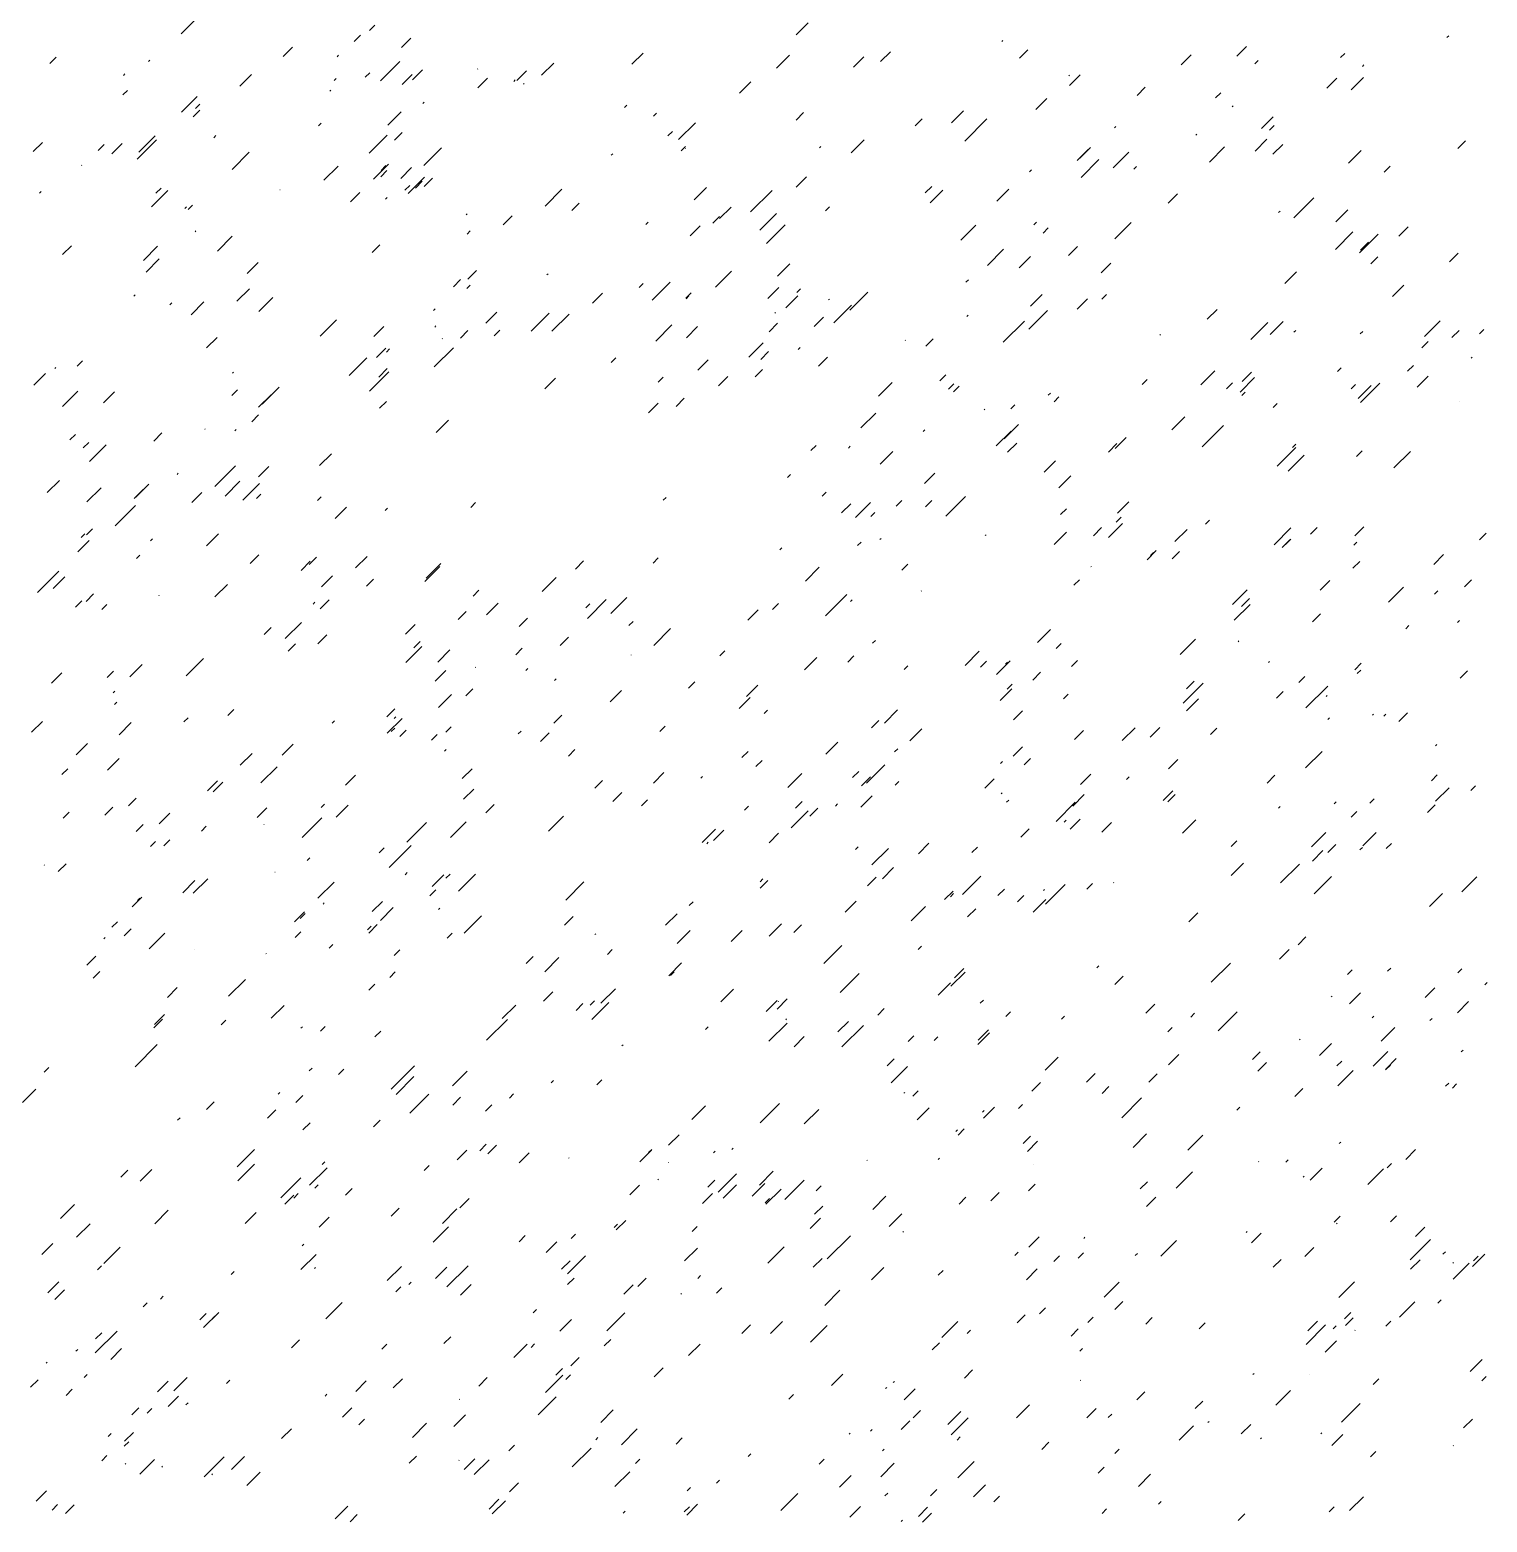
# Model space of a CAD drawing. Header units: millimetres. Extents: x -5080 to 169092, y -130394 to 7197.
# Drawn here: x 14072 to 19459, y -21834 to -16317 of the extents above; entities that cross this region are included whole.
import ezdxf

# ---------------------------------------------------------------- set-up
doc = ezdxf.new("R2010")
doc.units = ezdxf.units.MM
doc.header["$LTSCALE"] = 50
doc.layers.add('pio-Stipple', color=7, linetype='Continuous', lineweight=5)

# ---------------------------------------------------------------- blocks, each defined once
blk = doc.blocks.new('Group')
at = {"layer": 'pio-Stipple', "color": 7, "linetype": 'Continuous', "lineweight": 5, "transparency": 33554687}
for p, q in [((6151.7, 9107.5), (6199.1, 9154.9)), ((6867.2, 9139.3), (6847.6, 9119.7)), ((8425.1, 9103.5), (8469.4, 9147.7)), ((6562.4, 9057.5), (6528.6, 9023.7)), ((6791.5, 9079.1), (6814.4, 9102)), ((7000.4, 9090.8), (6966.1, 9056.6)), ((9189, 9083), (9185, 9078.9)), ((9250.6, 9017.8), (9281.4, 9048.6)), ((10090.1, 9060.6), (10054.9, 9025.4)), ((10837.8, 9100.1), (10831.3, 9093.6)), ((5689.6, 9021.3), (5666.2, 8997.9)), ((6030.7, 9005.3), (6035, 9009.7)), ((6727.9, 9022.5), (6733.4, 9028)), ((6888.3, 8933.1), (6959.9, 9004.6)), ((7483.7, 8954.2), (7528.7, 8999.2)), ((7859.1, 9036.3), (7817.5, 8994.7)), ((8399.9, 9028.1), (8352.3, 8980.5)), ((8637, 8984.4), (8675.2, 9022.5)), ((8736.9, 9004.7), (8773.4, 9041.2)), ((9885.2, 9030.2), (9848.1, 8993.1)), ((10133.5, 9008.3), (10121.1, 8995.9)), ((10438.2, 9019.5), (10453.4, 9034.8)), ((5937.8, 8953.9), (5943.7, 8959.8)), ((6411.1, 8957.6), (6368, 8914.5)), ((6723.9, 8942.7), (6716.5, 8935.3)), ((6849, 8963.8), (6831.8, 8946.6)), ((7005.4, 8957.6), (6968.4, 8920.6)), ((7043.7, 8974.8), (7006.5, 8937.5)), ((7247.6, 8978.1), (7246.7, 8977.2)), ((7247.6, 8907.9), (7283.8, 8944)), ((7428.2, 8970.7), (7392.9, 8935.4)), ((9433.2, 8951.9), (9435.5, 8954.1)), ((9436.2, 8916.7), (9475.2, 8955.7)), ((10424.1, 8943.4), (10387.4, 8906.8)), ((10477.6, 8900.8), (10523, 8946.2)), ((10524, 8992.2), (10518.6, 8986.8)), ((5952.9, 8898.2), (5936.3, 8881.6)), ((6704.7, 8899.3), (6701.4, 8896)), ((7380.8, 8931.7), (7386.3, 8937.2)), ((7419.1, 8923.6), (7416.6, 8921)), ((8215.3, 8887.7), (8257.3, 8929.8)), ((9685.4, 8879.5), (9716, 8910.1)), ((9976.1, 8870.3), (9995.1, 8889.3)), ((6210.3, 8875.8), (6152.6, 8818.2)), ((6220.3, 8846.8), (6204.8, 8831.2)), ((7044.7, 8850), (7049.8, 8855)), ((7790.4, 8834.9), (7799, 8843.4)), ((9311.1, 8827.1), (9352.3, 8868.4)), ((10040.6, 8840.8), (10037.6, 8837.8)), ((6196.1, 8800.7), (6220.1, 8824.7)), ((6669.4, 8777.2), (6659, 8766.8)), ((6915.6, 8769.5), (6965.1, 8819)), ((7908.5, 8814.5), (7897.6, 8803.6)), ((8052.8, 8778.9), (7990.5, 8716.6)), ((8452.4, 8816.3), (8424.6, 8788.5)), ((8865.1, 8767.4), (8891.1, 8793.4)), ((9043.7, 8822.2), (8999.8, 8778.3)), ((9130.5, 8792.9), (9048.5, 8710.9)), ((10145.6, 8757.5), (10188.9, 8800.9)), ((5995.3, 8669.7), (6055.7, 8730)), ((6271.8, 8722.9), (6280.1, 8731.2)), ((6847, 8666.7), (6913.3, 8733)), ((6939.8, 8714), (6968.1, 8742.3)), ((7950.9, 8730), (7967.8, 8746.9)), ((9602.7, 8760.1), (9607.3, 8764.7)), ((9903.4, 8732.9), (9906.5, 8736)), ((10165.7, 8717.4), (10122.5, 8674.1)), ((10174.8, 8751.2), (10191.8, 8768.1)), ((5604.8, 8672.6), (5638.3, 8706.1)), ((5844, 8675.5), (5866.8, 8698.4)), ((5933.8, 8702.3), (5895.2, 8663.8)), ((6021.6, 8677), (5988.5, 8644)), ((6059.9, 8715.3), (6010.7, 8666.2)), ((6339.4, 8606.1), (6403.2, 8669.9)), ((7048.8, 8620.3), (7114.1, 8685.6)), ((7741, 8658.3), (7747, 8664.3)), ((8015.4, 8691.3), (7999.5, 8675.4)), ((8015.4, 8682.4), (8016.1, 8683.1)), ((8510.9, 8685.5), (8516.6, 8691.2)), ((8676.4, 8715.4), (8629, 8668)), ((9464.4, 8639.4), (9504.9, 8679.8)), ((9512.9, 8687.1), (9473.8, 8648)), ((9597.6, 8612.3), (9655.4, 8670)), ((9952.8, 8633.5), (10009.2, 8689.9)), ((10187.9, 8662.5), (10224.3, 8698.8)), ((10513.9, 8675.9), (10467.1, 8629.2)), ((10899.3, 8711.5), (10871.4, 8683.5)), ((5783.4, 8620.9), (5783.9, 8621.3)), ((6731.9, 8618.5), (6679.3, 8565.9)), ((6917.6, 8625.6), (6862.6, 8570.5)), ((6908.5, 8620.7), (6890.2, 8602.4)), ((6963, 8572.9), (7003.4, 8613.3)), ((9544.2, 8642.7), (9478.3, 8576.8)), ((9683.4, 8616.7), (9673.9, 8607.2)), ((10621.8, 8618.6), (10599.4, 8596.2)), ((6889.3, 8578.7), (6912.3, 8601.6)), ((7050.8, 8578), (6990.2, 8517.4)), ((7042.7, 8562.1), (7017.6, 8537)), ((7049.8, 8543.5), (7080.4, 8574.2)), ((8425.1, 8540.5), (8463, 8578.4)), ((9294.9, 8604.7), (9288.1, 8597.8)), ((5628, 8518), (5634, 8524)), ((6041.7, 8467.9), (6102.2, 8528.4)), ((6077, 8537), (6058, 8517.9)), ((6517, 8531.1), (6516.6, 8530.6)), ((6777.3, 8486.9), (6811.4, 8521)), ((6913.5, 8502.7), (6906.9, 8496.1)), ((6996.3, 8547.1), (6978.8, 8529.6)), ((7559.3, 8532.6), (7497, 8470.3)), ((8047.7, 8493.1), (8093.7, 8539)), ((8256.6, 8448.8), (8336, 8528.2)), ((8926.6, 8543), (8902.6, 8519)), ((8968, 8529.7), (8921, 8482.7)), ((9166.8, 8488.2), (9211.7, 8533.1)), ((9834.8, 8515.6), (9800.3, 8481.1)), ((10265.6, 8427.5), (10338.8, 8500.7)), ((6164.8, 8461.5), (6171.5, 8468.2)), ((6193.1, 8474.4), (6176.8, 8458.1)), ((7205.2, 8438.3), (7209.2, 8442.4)), ((7595.7, 8454.7), (7622.8, 8481.8)), ((8185, 8467.2), (8142.1, 8424.3)), ((8290.9, 8381.1), (8352.8, 8443)), ((8533.1, 8452.5), (8548.1, 8467.5)), ((10214.2, 8452.3), (10208.8, 8446.9)), ((10420, 8412.4), (10464.4, 8456.8)), ((7342.4, 8401.2), (7375.7, 8434.5)), ((7869.1, 8403), (7877.6, 8411.4)), ((8069.9, 8397.6), (8032.7, 8360.4)), ((8141.6, 8432), (8116.7, 8407.1)), ((8315.1, 8331.7), (8384.1, 8400.7)), ((9089.1, 8399.5), (9033.7, 8344.1)), ((9304, 8401), (9314.2, 8411.2)), ((9356.5, 8389.6), (9337.8, 8371)), ((9664.2, 8410.5), (9602.8, 8349.1)), ((10687.4, 8393.5), (10653.2, 8359.3)), ((6203.2, 8375.7), (6206.2, 8378.7)), ((6340.4, 8359.1), (6285.6, 8304.3)), ((7208.2, 8366.7), (7220.1, 8378.6)), ((10483.6, 8375.2), (10418.8, 8310.4)), ((10577.4, 8367.1), (10507.6, 8297.3)), ((10541.1, 8337), (10511.2, 8307.1)), ((5746.1, 8324), (5713.1, 8291)), ((6063.9, 8321.8), (6011.9, 8269.9)), ((6858, 8299.2), (6886.1, 8327.2)), ((9132.4, 8251), (9192.3, 8310.8)), ((9291.9, 8284.6), (9249.6, 8242.3)), ((9465.4, 8320.9), (9432.1, 8287.6)), ((10575.4, 8282.6), (10549.4, 8256.6)), ((10840.8, 8264), (10873.1, 8296.3)), ((6021.5, 8226.8), (6070.1, 8275.4)), ((6436.2, 8262.2), (6395.1, 8221.1)), ((7211.2, 8200.3), (7243.3, 8232.4)), ((8127.4, 8171.3), (8185.7, 8229.6)), ((8356.5, 8211.5), (8402.2, 8257.2)), ((9588.5, 8259.4), (9553.1, 8224)), ((10231.3, 8184.2), (10275.1, 8228)), ((7157.7, 8172.1), (7184.4, 8198.8)), ((7219.3, 8177.8), (7207.5, 8166.1)), ((7507.9, 8220.2), (7503.6, 8216)), ((7860, 8184.8), (7844.6, 8169.4)), ((7958.9, 8189.5), (7892.6, 8123.3)), ((8360.5, 8169.3), (8320.6, 8129.4)), ((9061.8, 8198), (9053, 8189.2)), ((10629.9, 8136), (10671.8, 8177.9)), ((5976.1, 8137.6), (5980.8, 8142.3)), ((6109.3, 8105.3), (6116.6, 8112.6)), ((6235.4, 8116), (6188.4, 8069)), ((6357.5, 8118.6), (6403.7, 8164.8)), ((6438.3, 8080.3), (6490.8, 8132.9)), ((7708.7, 8148.2), (7672.4, 8111.9)), ((8017.4, 8129.7), (8037.2, 8149.5)), ((8028.5, 8138.5), (8017.9, 8127.8)), ((8386.7, 8094.4), (8431.4, 8139.1)), ((8441.2, 8164.6), (8427.5, 8150.9)), ((8545.2, 8123.4), (8548, 8126.3)), ((8689.5, 8152.2), (8623.1, 8085.9)), ((9291.9, 8100.5), (9335.1, 8143.7)), ((9501.8, 8127.1), (9464.3, 8089.7)), ((9555.2, 8126.6), (9572.5, 8143.9)), ((7084.1, 8085.1), (7090, 8091.1)), ((7277.8, 8038.1), (7318.7, 8079)), ((7511.9, 8074.6), (7445.1, 8007.7)), ((7585.6, 8071.5), (7522.4, 8008.4)), ((8348.4, 8077), (8345.8, 8074.4)), ((8491.7, 8024.8), (8526.5, 8059.6)), ((8629.9, 8104.8), (8563.9, 8038.8)), ((9055.7, 8061.9), (9061.6, 8067.8)), ((9354.4, 8084.6), (9285.4, 8015.6)), ((9944.7, 8052), (9981.1, 8088.4)), ((6725.8, 8050.3), (6664.8, 7989.3)), ((6863.1, 7988.6), (6900.1, 8025.6)), ((7089.1, 8023.5), (7093.4, 8027.8)), ((7211.2, 8010.1), (7183.7, 7982.6)), ((7329.2, 8012.2), (7308.3, 7991.3)), ((7966, 8031.2), (7905.8, 7971)), ((8060.8, 8025.1), (8019.2, 7983.4)), ((8356.5, 8037.4), (8325, 8005.8)), ((9191, 7967.5), (9269, 8045.5)), ((10106.2, 7977.6), (10169.2, 8040.6)), ((10225.2, 8044.2), (10177.2, 7996.2)), ((10265.6, 8004.4), (10272.3, 8011.1)), ((10519.9, 8007.3), (10510.6, 7998)), ((10747.9, 7988.5), (10806.1, 8046.7)), ((10849.8, 7984.4), (10875.8, 8010.3)), ((10967.9, 8014.3), (10951.9, 7998.3)), ((6245.5, 7946), (6284, 7984.5)), ((6873.1, 7910.7), (6908.3, 7945.9)), ((7157.7, 7946.4), (7087.1, 7875.7)), ((7117.3, 7981.1), (7115.8, 7979.6)), ((8303, 7964.6), (8250.2, 7911.8)), ((8440.2, 7947.8), (8432.4, 7939.9)), ((8827.7, 7974.1), (8828.9, 7975.3)), ((8931.6, 7979.9), (8905, 7953.2)), ((9769.1, 7993.3), (9771.7, 7995.8)), ((10737.8, 7947.1), (10761.3, 7970.5)), ((5767.2, 7878.3), (5787.1, 7898.2)), ((6837.8, 7910.1), (6772.2, 7844.4)), ((6910.5, 7930.8), (6922.2, 7942.5)), ((7758.1, 7909.3), (7741.1, 7892.2)), ((8100.2, 7902.1), (8062.1, 7864.1)), ((8293.9, 7903.6), (8323.4, 7933.1)), ((8507.8, 7878.4), (8540.9, 7911.5)), ((10920.5, 7908.5), (10924, 7912.1)), ((5606.8, 7808), (5650.4, 7851.6)), ((5687.5, 7874.1), (5683.8, 7870.5)), ((6344.4, 7856), (6341, 7852.6)), ((6847.9, 7786.8), (6918.6, 7857.5)), ((6913.5, 7869.9), (6882, 7838.4)), ((7915.5, 7819.8), (7933.7, 7838)), ((8172.8, 7840.6), (8137.6, 7805.5)), ((8273.7, 7839.2), (8300.8, 7866.2)), ((8979, 7846.7), (8956.5, 7824.2)), ((9973, 7861.7), (9920.7, 7809.5)), ((10066.8, 7782.8), (10120.3, 7836.3)), ((10073.9, 7821.9), (10108.1, 7856.2)), ((10440.2, 7872.1), (10427.1, 7859)), ((10685.4, 7860.2), (10707, 7881.8)), ((10762, 7841.5), (10721.3, 7800.8)), ((5712.7, 7730.2), (5768.8, 7786.4)), ((5904.4, 7784.1), (5863.8, 7743.5)), ((6359.5, 7791.3), (6338.9, 7770.7)), ((6513.9, 7801.1), (6450.5, 7737.7)), ((7495.7, 7794.9), (7534.9, 7834)), ((8780.3, 7818.4), (8729.2, 7767.3)), ((8988.1, 7793.6), (9008.2, 7813.7)), ((9006.3, 7783.5), (9027.4, 7804.7)), ((9365.5, 7779.2), (9357.3, 7771)), ((9704.6, 7810.7), (9722.7, 7828.9)), ((10038.6, 7817.4), (10016.3, 7795.1)), ((10072.9, 7770.3), (10084.7, 7782.2)), ((10477.5, 7794.6), (10493.6, 7810.8)), ((10502.7, 7759.4), (10550.7, 7807.4)), ((10583.4, 7816.2), (10511.7, 7744.4)), ((6483.6, 7772.9), (6437.7, 7726.9)), ((6885.2, 7723.1), (6910.9, 7748.7)), ((7879.2, 7705.9), (7915.2, 7741.9)), ((7981.1, 7730.1), (8011.5, 7760.5)), ((9219.2, 7720.9), (9233.9, 7735.6)), ((9378.6, 7747.2), (9396.5, 7765.1)), ((10204, 7740.8), (10188.8, 7725.7)), ((10879.1, 7748), (10878.6, 7747.6)), ((6437.2, 7698.4), (6412.3, 7673.5)), ((7139.5, 7679.1), (7093.7, 7633.2)), ((8719.7, 7705.2), (8664.8, 7650.3)), ((9120.3, 7717.8), (9122.6, 7720.1)), ((9814.5, 7643.4), (9862.7, 7691.6)), ((5740, 7605.9), (5760.7, 7626.7)), ((6080, 7631.7), (6050, 7601.7)), ((6240.5, 7647.1), (6238.4, 7645)), ((6354.5, 7644.1), (6350.4, 7639.9)), ((8900.3, 7643), (8894.9, 7637.6)), ((9220.2, 7638.7), (9165.2, 7583.7)), ((9194, 7610.2), (9247.1, 7663.4)), ((9645, 7614.6), (9604.5, 7574.1)), ((10005.2, 7659.8), (9926.1, 7580.6)), ((5789.4, 7576.7), (5809.5, 7596.8)), ((5812.6, 7526.4), (5873.8, 7587.5)), ((8479.5, 7566.6), (8498.7, 7585.7)), ((8624.9, 7582.5), (8618.4, 7576.1)), ((8782.3, 7563.1), (8735.7, 7516.5)), ((9207.1, 7560.6), (9240.8, 7594.3)), ((9579.4, 7560.7), (9611.1, 7592.4)), ((10204, 7509.4), (10273, 7578.4)), ((10272.6, 7590.5), (10260.6, 7578.5)), ((10496.6, 7544.4), (10518.3, 7566.1)), ((10634.9, 7502.3), (10696.4, 7563.8)), ((6275.8, 7433.7), (6352.7, 7510.6)), ((6475.6, 7507.6), (6437.8, 7469.8)), ((6663.2, 7511.4), (6706.8, 7554.9)), ((9383.7, 7528.6), (9341.6, 7486.6)), ((10302.9, 7549.9), (10243.8, 7490.8)), ((5656.2, 7411.3), (5701.3, 7456.5)), ((6140.5, 7482.6), (6136.2, 7478.3)), ((6368.6, 7453), (6313.6, 7398)), ((8392.8, 7466.6), (8404.4, 7478.2)), ((8899.3, 7444.6), (8937.3, 7482.6)), ((9396.8, 7429.5), (9440.1, 7472.8)), ((5802.5, 7377), (5855, 7429.5)), ((5978.1, 7389.2), (6011.2, 7422.3)), ((6031.6, 7443), (5983.5, 7394.9)), ((6227.3, 7411.7), (6190.3, 7374.6)), ((6441.2, 7444.9), (6379.4, 7383.1)), ((6430.1, 7389.9), (6446.3, 7406.1)), ((6655.2, 7381.9), (6668.4, 7395.1)), ((7944.7, 7393.7), (7934, 7383)), ((8520.9, 7398.1), (8536, 7413.2)), ((8979, 7324.7), (9051.1, 7396.8)), ((5982.1, 7363.1), (5907.5, 7288.5)), ((6763.1, 7358.1), (6721.2, 7316.2)), ((6914.5, 7353.4), (6905.8, 7344.7)), ((7222.2, 7356.7), (7239.9, 7374.3)), ((8626.9, 7370.4), (8593.2, 7336.7)), ((8700.5, 7375.2), (8644.9, 7319.6)), ((8795.4, 7361.7), (8815.5, 7381.9)), ((8903.3, 7358.8), (8926.9, 7382.3)), ((9402.8, 7330.4), (9424.1, 7351.8)), ((9613.7, 7335.6), (9655.3, 7377.2)), ((8715.7, 7337.2), (8700.9, 7322.5)), ((9631.9, 7296.7), (9580.5, 7245.3)), ((9607.7, 7302.1), (9626.2, 7320.7)), ((9952.8, 7308.9), (9938, 7294.2)), ((10351.3, 7282.7), (10326.3, 7257.6)), ((10490.6, 7251), (10524.4, 7284.8)), ((5769.2, 7192.4), (5811, 7234.1)), ((5795.4, 7258.5), (5781.8, 7244.9)), ((5823.7, 7277.7), (5801.8, 7255.8)), ((6037.6, 7232.5), (6045.7, 7240.5)), ((6289.9, 7258.3), (6245.5, 7214)), ((8665.2, 7228.3), (8652.1, 7215.2)), ((8734.8, 7237.5), (8739.5, 7242.1)), ((9127.3, 7255.6), (9124.2, 7252.4)), ((9378.6, 7219.6), (9424.1, 7265.1)), ((9523.9, 7251.8), (9554.5, 7282.5)), ((9871, 7275.5), (9825.6, 7230.1)), ((10254.5, 7280.5), (10192.1, 7218.1)), ((10222.2, 7208.5), (10250.6, 7236.9)), ((10254.5, 7239.3), (10234.5, 7219.4)), ((10486.5, 7216.4), (10498.2, 7228.1)), ((10975.9, 7261.4), (10951.6, 7237.1)), ((5986.1, 7167.9), (5998, 7179.8)), ((6405.9, 7148.9), (6438.4, 7181.4)), ((6624.9, 7145.9), (6651.9, 7172.9)), ((6838.8, 7175.7), (6796.4, 7133.2)), ((8364.5, 7200.2), (8371.6, 7207.3)), ((9722.7, 7163), (9756.7, 7197.1)), ((9735.8, 7179), (9746.7, 7189.9)), ((9842.8, 7193.8), (9814.9, 7165.9)), ((10782.2, 7145.9), (10818.5, 7182.2)), ((5698.6, 7120.9), (5620.2, 7042.6)), ((6628.9, 7157.5), (6594.9, 7123.5)), ((7107.2, 7138.2), (7052, 7083.1)), ((7056.7, 7095.6), (7110.9, 7149.7)), ((7608.7, 7128.7), (7638.6, 7158.5)), ((7896.3, 7150.9), (7915.3, 7169.9)), ((8459.3, 7084.5), (8510.3, 7135.4)), ((8815.5, 7124.6), (8837.9, 7147)), ((9514.8, 7136.6), (9517, 7138.7)), ((10483.5, 7131.8), (10508.7, 7157)), ((5720.8, 7099.7), (5677.9, 7056.9)), ((6322.2, 7071.6), (6276.1, 7025.6)), ((6670.3, 7063.1), (6710.3, 7103.2)), ((6862, 7091), (6836, 7065)), ((7485.6, 7045.2), (7538.1, 7097.7)), ((9452.2, 7069.1), (9472.1, 7088.9)), ((10398.7, 7086.7), (10363, 7050.9)), ((10896.2, 7063), (10921.7, 7088.6)), ((5760.1, 6987.4), (5783.8, 7011)), ((5827.7, 7037.5), (5799.6, 7009.3)), ((6069.9, 7031.6), (6068.4, 7030.1)), ((6698.5, 7015.2), (6665.2, 6981.9)), ((7252.5, 7050.6), (7230.7, 7028.8)), ((7653.1, 6946.3), (7722.6, 7015.8)), ((7799.4, 7023.1), (7740.3, 6964)), ((8612.7, 7035.1), (8533.4, 6955.8)), ((8631.9, 7014.4), (8626.6, 7009.2)), ((8888.2, 7047.7), (8887.4, 7047)), ((10092, 7051.3), (10038.1, 6997.4)), ((10101.1, 7020.3), (10071.1, 6990.3)), ((10670.2, 7061.4), (10614.6, 7005.8)), ((10785.2, 7035.8), (10798.1, 7048.6)), ((5876.1, 6997.1), (5858.1, 6979)), ((6646.1, 7006.3), (6638.8, 6999.1)), ((7175.8, 6942), (7205, 6971.2)), ((7323.1, 7003), (7279.7, 6959.6)), ((7662.2, 7000.2), (7647.5, 6985.6)), ((8246.4, 6940), (8284.1, 6977.7)), ((8359.4, 7001.2), (8337.8, 6979.6)), ((10044.6, 6939.3), (10103.5, 6998.2)), ((10363.4, 6962.7), (10334.2, 6933.5)), ((6483.6, 6912.4), (6458.6, 6887.3)), ((6536.1, 6871.7), (6595.8, 6931.4)), ((7016.4, 6924.3), (6980.4, 6888.3)), ((7432.1, 6947.6), (7400.9, 6916.4)), ((7806.5, 6919.8), (7822, 6935.3)), ((7898.3, 6846.3), (7960.3, 6908.4)), ((9318, 6857.4), (9365.4, 6904.8)), ((10690.3, 6919.5), (10679, 6908.2)), ((10870, 6930.8), (10877.8, 6938.6)), ((6574.4, 6851.8), (6547.3, 6824.7)), ((6690.4, 6886), (6656.6, 6852.1)), ((6982.1, 6782.8), (7041.1, 6841.9)), ((7011.3, 6837.1), (7035.4, 6861.1)), ((7553.2, 6846.3), (7584, 6877.1)), ((8718.7, 6865), (8707.8, 6854.1)), ((9386.6, 6835.1), (9404.9, 6853.3)), ((9901.3, 6869.8), (9844.6, 6813.2)), ((10058.7, 6860.1), (10061.3, 6862.8)), ((6234.4, 6798), (6170.2, 6733.9)), ((7100.1, 6784.8), (7145.3, 6830)), ((7411.9, 6835.6), (7388.3, 6812)), ((7814.5, 6810.6), (7815, 6811.1)), ((8143.5, 6807.7), (8162, 6826.2)), ((8501.7, 6801.2), (8456.4, 6755.9)), ((8638.9, 6807.5), (8616.3, 6784.9)), ((9102.1, 6825.5), (9049.4, 6772.7)), ((9129.3, 6788.2), (9106.5, 6765.4)), ((9216.1, 6789.1), (9166.1, 6739)), ((9465.3, 6791.2), (9442.9, 6768.8)), ((10174.7, 6786.4), (10171.9, 6783.6)), ((5710.6, 6745.6), (5671.7, 6706.6)), ((5878.2, 6728), (5900.7, 6750.6)), ((6007.3, 6776), (5962.1, 6730.8)), ((7090, 6714.2), (7130, 6754.1)), ((7238.4, 6764.2), (7240.4, 6766.3)), ((7426, 6753.1), (7433.6, 6760.7)), ((8824.6, 6757.3), (8837.6, 6770.3)), ((9199, 6777.4), (9206.1, 6784.5)), ((9329.1, 6747.8), (9299.9, 6718.5)), ((10305.9, 6731.7), (10283.5, 6709.4)), ((10490.5, 6756.3), (10514.6, 6780.3)), ((10499.6, 6742.1), (10512.9, 6755.4)), ((10907.3, 6751.9), (10880.5, 6725.2)), ((5906.4, 6677.4), (5899.8, 6670.7)), ((7230.3, 6686.4), (7203.7, 6659.8)), ((7538, 6722.8), (7531.6, 6716.4)), ((7737.8, 6638.3), (7779.7, 6680.2)), ((8027.4, 6688.7), (8050.1, 6711.3)), ((8241.4, 6657.7), (8282.9, 6699.2)), ((9179.8, 6642.4), (9223.1, 6685.7)), ((9223.2, 6702.5), (9205.8, 6685.1)), ((9929.5, 6707.3), (9855.5, 6633.2)), ((9896.2, 6714.5), (9867.9, 6686.2)), ((10226.2, 6676.1), (10200.9, 6650.9)), ((10390.6, 6696.1), (10310.1, 6615.6)), ((5904.4, 6628), (5913.1, 6636.8)), ((7103.1, 6617.2), (7151.2, 6665.3)), ((8214.1, 6613.3), (8254.8, 6654)), ((9431, 6666.2), (9413.5, 6648.6)), ((9912.4, 6648.7), (9867.8, 6604.2)), ((10388.6, 6661.2), (10384.9, 6657.6)), ((6161.7, 6563.5), (6176.9, 6578.8)), ((6324.1, 6587.8), (6345.9, 6609.6)), ((6717.7, 6567.4), (6709.6, 6559.4)), ((6911.4, 6581.8), (6941.6, 6612)), ((6913.4, 6521.5), (6968.1, 6576.2)), ((6944.7, 6582.5), (6938.6, 6576.4)), ((7529, 6558.5), (7559.2, 6588.8)), ((8319, 6606.7), (8306.4, 6594.1)), ((8730.7, 6569.3), (8703.3, 6541.9)), ((8800.4, 6608.4), (8751.4, 6559.4)), ((9261.5, 6604.4), (9228.5, 6571.3)), ((10390.6, 6572.5), (10397, 6578.9)), ((10559.2, 6591.6), (10555.4, 6587.9)), ((10597.5, 6584.7), (10605, 6592.2)), ((10685.3, 6597.5), (10653.3, 6565.4)), ((5598.6, 6525.3), (5638.3, 6565)), ((5966.9, 6561.1), (5922, 6516.1)), ((6941.7, 6541), (6928.3, 6527.7)), ((6983.1, 6533), (6960.3, 6510.2)), ((7098.1, 6516.7), (7077, 6495.7)), ((7130.4, 6525.2), (7150.1, 6544.9)), ((7397.8, 6519.1), (7408.5, 6529.8)), ((7479.5, 6491.2), (7512, 6523.7)), ((7920.5, 6528.2), (7940.3, 6548)), ((8890.2, 6537.9), (8845.6, 6493.3)), ((9487.5, 6531.9), (9454, 6498.4)), ((9678.2, 6541.8), (9631, 6494.5)), ((9733.7, 6507.2), (9769.7, 6543.1)), ((9956.7, 6517.1), (9980.4, 6540.8)), ((5763.1, 6441.8), (5805.1, 6483.8)), ((6565.3, 6481.2), (6524.5, 6440.3)), ((7125.3, 6455.5), (7131.2, 6461.4)), ((7583.4, 6437.5), (7607, 6461)), ((8535, 6444.8), (8578.7, 6488.5)), ((8789.3, 6452.5), (8800.5, 6463.8)), ((9261.5, 6471.4), (9227.6, 6437.4)), ((10794.3, 6480.6), (10788.9, 6475.2)), ((5922.5, 6427.9), (5879.4, 6384.7)), ((6369.5, 6403.4), (6413.3, 6447.1)), ((8224.2, 6431.5), (8247.2, 6454.5)), ((8298.9, 6420.9), (8276.4, 6398.4)), ((8685.3, 6336.8), (8753.4, 6404.9)), ((9187.8, 6417), (9180.1, 6409.3)), ((9268.6, 6405.3), (9292.1, 6428.8)), ((9836.7, 6424.9), (9802.3, 6390.5)), ((10369.4, 6454), (10308.8, 6393.3)), ((5731.8, 6390.7), (5710.5, 6369.4)), ((6285.8, 6346.2), (6248.6, 6309)), ((6505.8, 6397.6), (6446.2, 6338)), ((6759, 6329.7), (6795.5, 6366.1)), ((7227.2, 6390.4), (7190.9, 6354)), ((7680.3, 6318.4), (7708.6, 6346.7)), ((7897.2, 6336.8), (7936.4, 6376)), ((8072.8, 6355.6), (8079.1, 6361.9)), ((8446.2, 6373.2), (8394.1, 6321.1)), ((8633.9, 6357.8), (8656.6, 6380.5)), ((8667.2, 6327.7), (8699.7, 6360.2)), ((9157.6, 6353.3), (9122.5, 6318.2)), ((9514.8, 6370.3), (9476.9, 6332.5)), ((9645.9, 6350.6), (9656.4, 6361)), ((10166.6, 6337.7), (10195.1, 6366.1)), ((10795.3, 6367.5), (10774, 6346.2)), ((6306, 6341.2), (6269.6, 6304.8)), ((7233.3, 6314.9), (7195.8, 6277.4)), ((7780.2, 6302.8), (7747.3, 6269.9)), ((8706.5, 6290.7), (8664.7, 6248.9)), ((8804.4, 6343.3), (8790.7, 6329.7)), ((9182.8, 6298.1), (9186.6, 6301.9)), ((9490.5, 6294.7), (9447.6, 6251.7)), ((9782.2, 6273.1), (9817.6, 6308.5)), ((9826.6, 6295.8), (9798.7, 6268)), ((10789.2, 6270.1), (10838.9, 6319.8)), ((10919.4, 6310.3), (10936.7, 6327.7)), ((5899.3, 6248.3), (5869.4, 6218.4)), ((5985.1, 6281.7), (5957.2, 6253.8)), ((6468.4, 6246.3), (6432.8, 6210.6)), ((6669.2, 6247.7), (6681, 6259.4)), ((6724.7, 6211.7), (6769.1, 6256)), ((7308, 6258.4), (7277.5, 6228)), ((7853.9, 6252.8), (7876, 6275)), ((8248.4, 6251.5), (8234.7, 6237.8)), ((8469.4, 6235), (8406.8, 6172.4)), ((8423, 6244.7), (8447.5, 6269.2)), ((8504.7, 6244.3), (8475.9, 6215.5)), ((8578.4, 6260.6), (8570.3, 6252.5)), ((9211, 6274.7), (9203.4, 6267.1)), ((9457.2, 6267.3), (9385.9, 6195.9)), ((10209, 6244.6), (10215.2, 6250.8)), ((10421.9, 6268.7), (10414.3, 6261.1)), ((10562.2, 6278.7), (10546.4, 6262.9)), ((10787.2, 6257.4), (10758.8, 6229)), ((5715.7, 6207.4), (5737.9, 6229.6)), ((6010.3, 6183.7), (5984.5, 6157.9)), ((6109.2, 6226), (6069.9, 6186.7)), ((6457.3, 6184), (6458, 6184.7)), ((6598.6, 6136), (6671.7, 6209.1)), ((7058.7, 6191.6), (6985.9, 6118.8)), ((7205, 6194.6), (7147.1, 6136.7)), ((7565.3, 6214.9), (7509.7, 6159.3)), ((9422.9, 6200.1), (9416, 6193.2)), ((9438.1, 6167.1), (9475.5, 6204.6)), ((9591.4, 6191.8), (9555.4, 6155.8)), ((9853.8, 6152.2), (9902.7, 6201)), ((10497.6, 6232.2), (10476.6, 6211.2)), ((6087, 6105.4), (6109.5, 6127.9)), ((6244.4, 6177.7), (6226, 6159.3)), ((8127.3, 6167.4), (8077.3, 6117.4)), ((8119.2, 6124.8), (8157.8, 6163.4)), ((8325.1, 6116.7), (8360.3, 6151.9)), ((9286.7, 6168.6), (9255.7, 6137.6)), ((10383.5, 6155.3), (10330, 6101.8)), ((10520.8, 6105.8), (10570.1, 6155.1)), ((6037.5, 6102.4), (6056.4, 6121.2)), ((6883.1, 6079.3), (6901.8, 6097.9)), ((6920.5, 6025.1), (7002.3, 6106.9)), ((8095, 6113.4), (8100.2, 6118.6)), ((8643.9, 6091.3), (8654.9, 6102.3)), ((8705.5, 6035.1), (8766.5, 6096.1)), ((8877, 6076.3), (8915.8, 6115.1)), ((9074.8, 6080.3), (9095.4, 6100.8)), ((10033.4, 6102.5), (10054.2, 6123.3)), ((10372.4, 6087.8), (10333.9, 6049.3)), ((10390.6, 6080.2), (10420.2, 6109.8)), ((10518.8, 6099.2), (10509.7, 6090.1)), ((10625.7, 6114.2), (10607.1, 6095.6)), ((5646, 6034.6), (5644.3, 6032.9)), ((5725.7, 6039.4), (5696.8, 6010.4)), ((6616.7, 6050.9), (6627.2, 6061.4)), ((8743.8, 5983.5), (8785.2, 6024.9)), ((10078.8, 6041.2), (10033.4, 5995.9)), ((10285.7, 6038.2), (10216, 5968.5)), ((6157.6, 5932.2), (6202.5, 5977.2)), ((6249.4, 5983.8), (6195.7, 5930.1)), ((6498.7, 6008.4), (6497.7, 6007.5)), ((6657.1, 5912), (6716.6, 5971.5)), ((6979, 5998.4), (6987.3, 6006.8)), ((7079.9, 5955.4), (7122.3, 5997.9)), ((7145.5, 6001.2), (7130.1, 5985.9)), ((7176.8, 5938.2), (7239.7, 6001.1)), ((7573.3, 5904.9), (7640.4, 5972.1)), ((8291.8, 5972.2), (8302.4, 5982.9)), ((8320, 5976.9), (8292.2, 5949.1)), ((8689.3, 5957.3), (8721.5, 5989.5)), ((9039.5, 5925.1), (9108.2, 5993.8)), ((9419.9, 5962.6), (9346.5, 5889.2)), ((9499.6, 5945), (9520.3, 5965.7)), ((9598.5, 5969.1), (9599.7, 5970.3)), ((10404.7, 5991.8), (10340.3, 5927.4)), ((10886, 5935.2), (10941.2, 5990.4)), ((5969.9, 5880.5), (6005.4, 5916)), ((5998.2, 5911.5), (5990.5, 5903.8)), ((7093, 5942.7), (7071.3, 5920.9)), ((9005.2, 5938.4), (8973.7, 5906.9)), ((9007.2, 5928.6), (8995.9, 5917.3)), ((9194.9, 5945.7), (9171.3, 5922)), ((9266.5, 5922.4), (9242.9, 5898.8)), ((9301.8, 5860.5), (9348.2, 5906.8)), ((9343.2, 5943.8), (9340.2, 5940.8)), ((10767, 5881.6), (10815.2, 5929.8)), ((6607.6, 5861.7), (6569.8, 5823.9)), ((6609.7, 5854.9), (6591.1, 5836.4)), ((6680.3, 5894.4), (6675.9, 5890)), ((6857.9, 5862.4), (6895.5, 5900)), ((6935.6, 5876.9), (6888.1, 5829.3)), ((7103.1, 5870.2), (7107.7, 5874.8)), ((7942.6, 5811.9), (7985, 5854.3)), ((8029.4, 5884.5), (8043.9, 5898.9)), ((8606.6, 5860.5), (8646.4, 5900.3)), ((8850.8, 5828.1), (8903.4, 5880.8)), ((9088.9, 5873), (9059.1, 5843.2)), ((9910.3, 5857.8), (9877, 5824.5)), ((5915.4, 5824.7), (5895.4, 5804.6)), ((5966.9, 5798.3), (5940.7, 5772.1)), ((6853.9, 5808.5), (6839.7, 5794.3)), ((6844.8, 5782.7), (6876.2, 5814.1)), ((7261.5, 5846.5), (7197.3, 5782.3)), ((7600.6, 5843.7), (7568.8, 5811.9)), ((8370.5, 5817.4), (8324.8, 5771.7)), ((8445.1, 5813.4), (8416.6, 5784.8)), ((5870, 5766.2), (5865, 5761.2)), ((6091, 5782.9), (6033.2, 5725.1)), ((6572.3, 5766.4), (6593.9, 5788)), ((6711.6, 5740.9), (6698.4, 5727.7)), ((7135.4, 5764.4), (7153.4, 5782.4)), ((7681.3, 5777.4), (7684.3, 5780.4)), ((8033.4, 5792), (7985.7, 5744.3)), ((8225.2, 5792.1), (8185.2, 5752.1)), ((10280.6, 5739.2), (10309.8, 5768.4)), ((5835.7, 5697.4), (5802.2, 5663.9)), ((6200, 5721.8), (6199.8, 5721.6)), ((6466.4, 5707.7), (6464.4, 5705.8)), ((6938.6, 5699.9), (6960.3, 5721.5)), ((7453.2, 5696.4), (7427.2, 5670.4)), ((7548.1, 5692.2), (7495.9, 5640.1)), ((7744.8, 5721.7), (7727.1, 5704)), ((8526.9, 5669.8), (8594.3, 5737.3)), ((8888.1, 5733.9), (8876.2, 5721.9)), ((10248.3, 5722.6), (10212.1, 5686.4)), ((5825.6, 5616.1), (5850.6, 5641.1)), ((6922.5, 5619.1), (6942.4, 5639.1)), ((7954.7, 5625.4), (8001.7, 5672.4)), ((7960.8, 5626.1), (7974.1, 5639.4)), ((8588.4, 5563.8), (8657.8, 5633.3)), ((8997.1, 5586), (9050, 5638.9)), ((9044.5, 5651.9), (9010, 5617.4)), ((9536.9, 5654.3), (9544, 5661.4)), ((10030.4, 5672), (9959.9, 5601.5)), ((10480.4, 5647), (10463.4, 5630)), ((10623.7, 5653.1), (10612, 5641.5)), ((10886, 5650.1), (10871.6, 5635.7)), ((6136.4, 5581.4), (6100.3, 5545.3)), ((6388.7, 5611.5), (6326.5, 5549.3)), ((6867, 5593.6), (6845.4, 5572)), ((7703.5, 5523.5), (7757, 5577.1)), ((8193.9, 5575.1), (8147, 5528.3)), ((8996.1, 5598.5), (8950.6, 5553)), ((9603.5, 5592.9), (9634.2, 5623.6)), ((10786.1, 5580.2), (10750.5, 5544.6)), ((10979.9, 5599.7), (10971.7, 5591.6)), ((7525.9, 5565.1), (7491.4, 5530.6)), ((7611.6, 5497), (7636.9, 5522.3)), ((7663.1, 5516.2), (7679.9, 5532.9)), ((7669.1, 5462.9), (7733, 5526.7)), ((8313.9, 5493.1), (8354.4, 5533.5)), ((8354.3, 5502.1), (8392.2, 5540.1)), ((8358.3, 5529.1), (8360.2, 5531)), ((9106, 5523.2), (9118, 5535.1)), ((9751.8, 5519.8), (9718.3, 5486.3)), ((10403.7, 5547.3), (10406.4, 5550)), ((10471.3, 5521.5), (10512.1, 5562.3)), ((10911.2, 5529.7), (10869.9, 5488.4)), ((6081.9, 5464.2), (6050.1, 5432.4)), ((6052.6, 5444.7), (6089.5, 5481.6)), ((6531.9, 5515.7), (6484.1, 5467.8)), ((7357.4, 5463.1), (7280.6, 5386.4)), ((7388.6, 5516.7), (7338.6, 5466.7)), ((8386.6, 5462.5), (8389.6, 5465.5)), ((8726.6, 5479.9), (8750.7, 5504)), ((9200.9, 5474.7), (9217.7, 5491.6)), ((9405.7, 5464.6), (9416.7, 5475.6)), ((9898.2, 5486.6), (9884, 5472.5)), ((9984.9, 5421.6), (10055.4, 5492.1)), ((10555, 5469.6), (10561.2, 5475.7)), ((10776, 5467.5), (10767.6, 5459.1)), ((6316, 5460.3), (6299.1, 5443.5)), ((6599.5, 5436.2), (6594.3, 5431)), ((6683.3, 5438.1), (6666, 5420.8)), ((6868, 5399.1), (6889.1, 5420.2)), ((8089.9, 5426.3), (8099.7, 5436)), ((8391.6, 5450), (8324.5, 5382.8)), ((8618.7, 5456.2), (8579.8, 5417.4)), ((8594.4, 5362.1), (8673.6, 5441.2)), ((9097, 5371.1), (9140.1, 5414.3)), ((9136.3, 5424.8), (9097.9, 5386.4)), ((9815.4, 5434.1), (9799.4, 5418.1)), ((10638.8, 5433.9), (10588.1, 5383.3)), ((5981, 5288.4), (6063.2, 5370.6)), ((7781.1, 5365.7), (7785.2, 5369.7)), ((8455.2, 5400.6), (8417.2, 5362.6)), ((8839.6, 5382), (8860.3, 5402.7)), ((8948.6, 5398.8), (8935.3, 5385.5)), ((10288.7, 5390.9), (10285.6, 5387.8)), ((10360.3, 5329.8), (10404.8, 5374.3)), ((8787.2, 5318), (8761.5, 5292.3)), ((9345.2, 5276.1), (9393.4, 5324.4)), ((9839.6, 5333.9), (9801.2, 5295.6)), ((10140.3, 5344.2), (10111.9, 5315.8)), ((10163.5, 5303.9), (10132, 5272.3)), ((10442, 5309.9), (10423.9, 5291.8)), ((10612.6, 5345), (10558.8, 5291.2)), ((10643.8, 5319), (10604.7, 5279.8)), ((10884, 5343.5), (10890.9, 5350.4)), ((5662.1, 5285.8), (5644.4, 5268.1)), ((6635.9, 5283.9), (6625.2, 5273.2)), ((6732.7, 5259.9), (6752.3, 5279.5)), ((6927.5, 5205.7), (7013.7, 5291.9)), ((7011.2, 5252.2), (6945.8, 5186.7)), ((7209, 5272.3), (7154.6, 5217.9)), ((8836.6, 5289.6), (8776.9, 5229.8)), ((9530.8, 5263.4), (9499.1, 5231.6)), ((9759.9, 5262.4), (9729.6, 5232.1)), ((10484.4, 5274.5), (10427.9, 5218)), ((10622.6, 5294.9), (10604.5, 5276.8)), ((5565.2, 5156.2), (5614.6, 5205.5)), ((6509.7, 5187.1), (6516.3, 5193.7)), ((6997.1, 5116.8), (7067.6, 5187.3)), ((7380.5, 5188), (7365.5, 5172.9)), ((7518.8, 5229.5), (7527.7, 5238.4)), ((7688.3, 5221.5), (7706.6, 5239.8)), ((8826.5, 5194.1), (8823.6, 5191.2)), ((8856.8, 5180.1), (8876.6, 5199.9)), ((9328, 5230.1), (9296.3, 5198.3)), ((9556.1, 5190.2), (9581.2, 5215.3)), ((10298.7, 5208), (10269, 5178.2)), ((10837.6, 5228.3), (10826.2, 5216.9)), ((10866.8, 5225.3), (10851.7, 5210.1)), ((6245.4, 5130.7), (6273.2, 5158.6)), ((6575.3, 5157), (6600.7, 5182.4)), ((7155.5, 5146.9), (7184.7, 5176.1)), ((7299.8, 5147.5), (7276.8, 5124.6)), ((8089.9, 5144.2), (8039.4, 5093.7)), ((8363.4, 5152.3), (8292.5, 5081.5)), ((8508.7, 5131.1), (8455.2, 5077.6)), ((8916.3, 5137.3), (8872.1, 5093)), ((9118.1, 5098.7), (9158.5, 5139.1)), ((9261.4, 5148.6), (9247.1, 5134.3)), ((9702.4, 5173.5), (9629, 5100.1)), ((10054.5, 5128.6), (10065.2, 5139.3)), ((6138.4, 5091.3), (6147.4, 5100.3)), ((6501.7, 5129.3), (6470.4, 5098)), ((6627.8, 5081.9), (6600.8, 5054.9)), ((6887.1, 5091), (6862.7, 5066.6)), ((9120.2, 5127.4), (9114.1, 5121.4)), ((7953.7, 4998.7), (7992.5, 5037.6)), ((9015.2, 5049.9), (9021.4, 5056)), ((9046.5, 5058.7), (9024, 5036.2)), ((9264.4, 5004.7), (9291.4, 5031.6)), ((9720.5, 5040.3), (9670.6, 4990.4)), ((9928.4, 5035.3), (9873.2, 4980.1)), ((6422.9, 4982.8), (6358.2, 4918.1)), ((7207, 4980), (7172.1, 4945.1)), ((7279.6, 5002.1), (7255.1, 4977.6)), ((7284.7, 4966.3), (7317.6, 4999.2)), ((7438, 4970.9), (7400.9, 4933.7)), ((7890.1, 4979.8), (7847.4, 4937.1)), ((7891.1, 4983.1), (7879.8, 4971.8)), ((8126.2, 4977.1), (8119.7, 4970.5)), ((8186.8, 4982.2), (8191.8, 4987.3)), ((9317.9, 5013.2), (9280.6, 4975.9)), ((10432.9, 5004.5), (10438.6, 5010.2)), ((10679.1, 4946.2), (10715.4, 4982.5)), ((6422.9, 4928.4), (6361.1, 4866.5)), ((6625.7, 4850.5), (6690.9, 4915.6)), ((6682.3, 4937.7), (6672.1, 4927.6)), ((7068.7, 4923.6), (7050.2, 4905.1)), ((7585.4, 4951.9), (7583.9, 4950.5)), ((7953.7, 4935.8), (7953.2, 4935.3)), ((8688.3, 4942.8), (8687, 4941.6)), ((8949.6, 4945.9), (8954.6, 4950.9)), ((9303.8, 4927.7), (9304, 4927.9)), ((10135.2, 4937.8), (10134.5, 4937)), ((10235.1, 4935.9), (10244.1, 4944.8)), ((10369.3, 4913.2), (10325.1, 4869)), ((10538.9, 4853.5), (10596.5, 4911.1)), ((10626.7, 4930.6), (10610.6, 4914.6)), ((5928.5, 4880.5), (5954.2, 4906.2)), ((6043.5, 4909.3), (5999.4, 4865.2)), ((6593.5, 4877.9), (6520.1, 4804.5)), ((7914.3, 4871.2), (7915.7, 4872.6)), ((8124.2, 4869), (8098.2, 4842.9)), ((8204.9, 4892.9), (8136.5, 4824.5)), ((8262.4, 4810), (8308.9, 4856.5)), ((8340.1, 4902.1), (8289.4, 4851.4)), ((8383.5, 4798), (8455, 4869.5)), ((9724.6, 4863.8), (9697.5, 4836.8)), ((9830.5, 4840.4), (9890.7, 4900.6)), ((10303.8, 4884.3), (10300.2, 4880.7)), ((6568.2, 4814.3), (6534.9, 4780.9)), ((6584.4, 4819.7), (6567.6, 4802.9)), ((6645.9, 4840.1), (6658.1, 4852.3)), ((6783.2, 4838.7), (6758.5, 4814.1)), ((7216, 4801.4), (7181.4, 4766.7)), ((7810.4, 4815.1), (7846.2, 4851)), ((8116.1, 4820.4), (8078.7, 4783)), ((8204.9, 4852.7), (8154.7, 4802.5)), ((8327, 4801.4), (8310.6, 4785)), ((8369.4, 4836.6), (8313.3, 4780.5)), ((8498.6, 4830), (8517, 4848.4)), ((8756.9, 4810.3), (8708, 4761.5)), ((9027.3, 4780.7), (9052.8, 4806.2)), ((9144.3, 4792.8), (9175.1, 4823.6)), ((9308.8, 4854.9), (9284.2, 4830.2)), ((9754.8, 4806.4), (9721, 4772.5)), ((5705.5, 4727.3), (5757.5, 4779.2)), ((6053.6, 4708.1), (6103.5, 4758)), ((6387.6, 4709.1), (6428.8, 4750.3)), ((6957.7, 4766.1), (6928.3, 4736.7)), ((7117.2, 4709.1), (7171.1, 4763)), ((8493.5, 4743.3), (8523.7, 4773.5)), ((8769, 4698.2), (8816, 4745.2)), ((5814.5, 4708.4), (5764.2, 4658.1)), ((6662.1, 4696.1), (6698.8, 4732.8)), ((7139.3, 4697.3), (7082.8, 4640.7)), ((7765, 4706.6), (7752.2, 4693.9)), ((7795.2, 4720.6), (7760.1, 4685.4)), ((8059.6, 4698.5), (8040.4, 4679.3)), ((8514.7, 4728.5), (8476.4, 4690.2)), ((10413.7, 4714), (10435.9, 4736.1)), ((10422.8, 4707.8), (10425.9, 4710.8)), ((10644.8, 4737.8), (10622.5, 4715.5)), ((10715.4, 4661.6), (10749.2, 4695.3)), ((5677.2, 4635.8), (5635.7, 4594.3)), ((7400.7, 4641.3), (7423.8, 4664.4)), ((7500.6, 4602.1), (7540.3, 4641.8)), ((7593.4, 4653.4), (7609.4, 4669.4)), ((8539.9, 4578.1), (8625.5, 4663.7)), ((8821.4, 4679.5), (8819.4, 4677.4)), ((9324, 4660.1), (9285.5, 4621.6)), ((9488.4, 4654.3), (9493, 4658.9)), ((9773, 4588), (9831.4, 4646.5)), ((10088.8, 4675.5), (10092.6, 4679.3)), ((10144.3, 4673.2), (10108.7, 4637.6)), ((10769.9, 4649.8), (10695.2, 4575)), ((5925.5, 4621.5), (5865.6, 4561.7)), ((6594.4, 4539.6), (6649.9, 4595.1)), ((6598.5, 4626.1), (6604.7, 4632.3)), ((7579.3, 4522.6), (7646, 4589.3)), ((8060.6, 4618.6), (8012.9, 4570.9)), ((8380.5, 4622.6), (8320.2, 4562.4)), ((8488.4, 4547.6), (8521.2, 4580.4)), ((9246.3, 4603.7), (9233.9, 4591.4)), ((9398.6, 4589.6), (9378, 4568.9)), ((9468.2, 4580.8), (9488, 4600.5)), ((9679.1, 4590.8), (9686.9, 4598.5)), ((10305.8, 4586.9), (10339, 4620.2)), ((10825.4, 4604.7), (10816.2, 4595.5)), ((10970.7, 4595.4), (10925.9, 4550.6)), ((10946.5, 4588.5), (10929.2, 4571.2)), ((5841.7, 4537.4), (5857, 4552.7)), ((6336.1, 4520.1), (6347.7, 4531.7)), ((6644.9, 4543.3), (6647.9, 4546.2)), ((6913.3, 4498.2), (6965.9, 4550.8)), ((7091.9, 4506.3), (7133.6, 4547.9)), ((7212, 4552.9), (7134.1, 4475)), ((7558.1, 4540.5), (7589.1, 4571.5)), ((8749.8, 4546.9), (8704.2, 4501.3)), ((8968.8, 4536), (8950.3, 4517.6)), ((9276.5, 4501.3), (9316.6, 4541.4)), ((10218, 4576.4), (10189.2, 4547.6)), ((10731.6, 4575.4), (10696.5, 4540.3)), ((10855.7, 4565.4), (10852.6, 4562.4)), ((10913.2, 4562), (10854.4, 4503.3)), ((5699.4, 4493.5), (5658.6, 4452.8)), ((6944.6, 4456.6), (6963.1, 4475.1)), ((7002.1, 4492.8), (6993.3, 4483.9)), ((7223.1, 4483.5), (7184.2, 4444.6)), ((7604.5, 4507.7), (7580.3, 4483.5)), ((7788.2, 4447.7), (7822.8, 4482.3)), ((7839.6, 4476), (7870.4, 4506.8)), ((8061.6, 4506), (8072, 4516.4)), ((8150.4, 4471.5), (8131, 4452.1)), ((9619.6, 4492.4), (9563.8, 4436.6)), ((10431.9, 4435.7), (10489.3, 4493.1)), ((5720.6, 4464.1), (5684.8, 4428.3)), ((6011.2, 4401.1), (6026, 4415.9)), ((6084.9, 4440.2), (6074.5, 4429.8)), ((6746.8, 4417.7), (6686.3, 4357.2)), ((8001.1, 4450.4), (7998.6, 4447.9)), ((8530.8, 4406.4), (8587.2, 4462.8)), ((9603.4, 4391.2), (9633.5, 4421.3)), ((10712.4, 4419.8), (10655.4, 4362.9)), ((10797.2, 4414.2), (10810, 4427.1)), ((6244.3, 4376.6), (6220.3, 4352.6)), ((6234.2, 4324.6), (6290.3, 4380.7)), ((6275.6, 4366.6), (6266, 4357)), ((7465.3, 4391.8), (7452.2, 4378.7)), ((7792.2, 4379.4), (7724.7, 4311.9)), ((9242.2, 4341.6), (9271.7, 4371.1)), ((9347.1, 4397.8), (9325, 4375.7)), ((9523.7, 4363.5), (9503.7, 4343.5)), ((9741.7, 4361.5), (9717.4, 4337.2)), ((10475.3, 4380.6), (10452, 4357.3)), ((10456.1, 4332.6), (10484.2, 4360.7)), ((5914.3, 4311.7), (5833.8, 4231.2)), ((5857.8, 4305), (5835.1, 4282.2)), ((7551, 4310.7), (7594.6, 4354.3)), ((8224.1, 4302.4), (8256, 4334.3)), ((8330, 4302.4), (8374.5, 4346.9)), ((8478.3, 4270.2), (8539.9, 4331.8)), ((8963.7, 4287.4), (9022.6, 4346.3)), ((9057.5, 4302.2), (9070.1, 4314.7)), ((9468.2, 4320), (9441.4, 4293.2)), ((9915.2, 4319.4), (9937.7, 4341.9)), ((10382.4, 4334), (10310.5, 4262.1)), ((10352.2, 4348.2), (10316.9, 4312.9)), ((10410.7, 4320.3), (10421.4, 4331.1)), ((10492.4, 4315.2), (10490.3, 4313.1)), ((10623.6, 4348.4), (10605.4, 4330.2)), ((6588.4, 4278.7), (6559.6, 4249.9)), ((6912.3, 4263.5), (6893.1, 4244.4)), ((7148.4, 4290.8), (7123, 4265.4)), ((7381.5, 4213.7), (7430.9, 4263.1)), ((7457.2, 4263.7), (7444.9, 4251.3)), ((7715.5, 4256.9), (7739.4, 4280.7)), ((8069.7, 4263.5), (8026.9, 4220.7)), ((8954.6, 4268.6), (8927.8, 4241.8)), ((10380.4, 4233.8), (10422.6, 4276)), ((5652, 4193.2), (5655.7, 4196.9)), ((5769, 4243.5), (5762.2, 4236.7)), ((5891.1, 4206.7), (5931.3, 4246.9)), ((7592.4, 4183.4), (7623.3, 4214.4)), ((9474.3, 4237.6), (9483.6, 4246.9)), ((10917.2, 4162.2), (10961.8, 4206.7)), ((5792.2, 4139.7), (5803.4, 4151)), ((6173.6, 4139.4), (6124.8, 4090.5)), ((7251.3, 4107.6), (7283.2, 4139.5)), ((7498.5, 4084.6), (7562.8, 4148.8)), ((7561.1, 4173.7), (7536.2, 4148.8)), ((7590.4, 4149.6), (7573.4, 4132.6)), ((7900.1, 4142.1), (7933.2, 4175.1)), ((8597.4, 4152.3), (8555.6, 4110.5)), ((9077.7, 4167.7), (9046.9, 4136.8)), ((10114, 4150.8), (10118.4, 4155.2)), ((10322.9, 4149.7), (10323.1, 4149.9)), ((10976.8, 4143.6), (10960.5, 4127.3)), ((5594.4, 4103.6), (5622.6, 4131.8)), ((5725.6, 4073.3), (5748.5, 4096.2)), ((6063.7, 4086.6), (6103.9, 4126.8)), ((6319, 4117.6), (6331, 4129.6)), ((6835.6, 4127.2), (6797.1, 4088.7)), ((6935.5, 4101.6), (6969.4, 4135.5)), ((8755.8, 4099.3), (8759.9, 4103.4)), ((8784.1, 4121.5), (8788.2, 4125.6)), ((8864.8, 4098), (8824.3, 4057.5)), ((9477.3, 4130.6), (9475.1, 4128.4)), ((9714.4, 4086.9), (9685, 4057.5)), ((10198.8, 4038.1), (10252.6, 4091.9)), ((10558, 4113.6), (10579.6, 4135.2)), ((6141.4, 4070.8), (6103.3, 4032.8)), ((6176.7, 4045.7), (6169.2, 4038.2)), ((6683.2, 4071.1), (6690.5, 4078.4)), ((7181.7, 4059.9), (7179.7, 4058)), ((7537.9, 4068.6), (7471.1, 4001.9)), ((8414.8, 4076.9), (8398.1, 4060.3)), ((9287.6, 4038.4), (9240.1, 3990.9)), ((9928.3, 4052.6), (9900.7, 4024.9)), ((10440.9, 3974.6), (10510.5, 4044.1)), ((5995, 4027.5), (5969.4, 4001.8)), ((6042.5, 4025.5), (6025.1, 4008.1)), ((6782.1, 4027.4), (6748.1, 3993.4)), ((6808.3, 3965.2), (6829, 3985.9)), ((7202.9, 4002.1), (7159, 3958.2)), ((7702.4, 3973.5), (7749.1, 4020.2)), ((8813.3, 3948.2), (8844.8, 3979.7)), ((8857.7, 3990.5), (8885.3, 4018)), ((9034.3, 4014), (8985.9, 3965.6)), ((9060.5, 3990.9), (8998, 3928.4)), ((9534.8, 4025.3), (9500.4, 3991)), ((9579.2, 3991.4), (9592.3, 4004.6)), ((9947.5, 3973.2), (9951.8, 3977.4)), ((10925.3, 3986), (10892.8, 3953.5)), ((5893.1, 3932.7), (5881.6, 3921.2)), ((5974.9, 3936.6), (5942.3, 3904)), ((6559.1, 3950.6), (6522.4, 3913.9)), ((7058.6, 3970.7), (7006.3, 3918.4)), ((7692.3, 3917.6), (7684.3, 3909.6)), ((7837.6, 3949.5), (7778.9, 3890.9)), ((8621.6, 3930.8), (8624.3, 3933.5)), ((8700.3, 3941.9), (8706.1, 3947.7)), ((9020.2, 3908.7), (9032, 3920.5)), ((9841.6, 3908), (9894.4, 3960.8)), ((10070.6, 3931.2), (10105.9, 3966.4)), ((10368.3, 3934.8), (10364.9, 3931.4)), ((10446, 3929.5), (10405.5, 3889)), ((5957.7, 3902.3), (5940.8, 3885.5)), ((7383.5, 3889.3), (7363.3, 3869.1)), ((7597.4, 3809.1), (7667.5, 3879.2)), ((8004.1, 3916.5), (7980.9, 3893.3)), ((8744.7, 3869.3), (8750.5, 3875.1)), ((9359.2, 3900.2), (9333.2, 3874.2)), ((9603.4, 3859.2), (9619.3, 3875.1)), ((10142.3, 3913.6), (10145.3, 3916.7)), ((10548.9, 3847.1), (10567.7, 3866)), ((10855.7, 3888.4), (10854.4, 3887.2)), ((5877, 3850.9), (5858.2, 3832.1)), ((5944.6, 3819.8), (5946.5, 3821.7)), ((6052.5, 3836.5), (5998.1, 3782.1)), ((6082.8, 3811.7), (6079.9, 3808.8)), ((6310.9, 3846.6), (6236.4, 3772.1)), ((6337.1, 3799.9), (6385.2, 3848.1)), ((7021.2, 3848.9), (6994.9, 3822.6)), ((7177.6, 3832.9), (7179.4, 3834.7)), ((7197.8, 3799.9), (7236.9, 3839)), ((7289.6, 3835.5), (7235, 3780.9)), ((7847.7, 3837.8), (7831.5, 3821.7)), ((8257.3, 3858.1), (8247.2, 3847.9)), ((8528.8, 3837.8), (8510.7, 3819.8)), ((8737.6, 3772.7), (8787.6, 3822.6)), ((9082.7, 3829.5), (9022.7, 3769.5)), ((9564.1, 3808.5), (9541.2, 3785.6)), ((6267.5, 3783.4), (6264.4, 3780.4)), ((6393.6, 3740.4), (6442.9, 3789.7)), ((7754.8, 3736.4), (7809.9, 3791.4)), ((8131.2, 3749.2), (8142.3, 3760.4)), ((8628.7, 3777.1), (8585.5, 3733.9)), ((9735.6, 3782), (9690.8, 3737.2)), ((5654, 3720.6), (5615.8, 3682.4)), ((7398.6, 3750), (7365.7, 3717.1)), ((8022.2, 3721), (8033.9, 3732.7)), ((8431.9, 3711.4), (8368.9, 3648.4)), ((8763.9, 3712.8), (8753.5, 3702.4)), ((8945.5, 3725.7), (8921.9, 3702.2)), ((9125.1, 3742.7), (9081.2, 3698.8)), ((9155.4, 3679.6), (9177.4, 3701.7)), ((10471.2, 3647.7), (10522.4, 3698.8)), ((5694.3, 3670.2), (5673.9, 3649.8)), ((5755.9, 3669.2), (5724.2, 3637.5)), ((6720.5, 3617.3), (6767, 3663.8)), ((7289.6, 3653.6), (7325.6, 3689.6)), ((7301.7, 3635.4), (7350.6, 3684.3)), ((7786.1, 3638.2), (7793.3, 3645.4)), ((8030.3, 3662.1), (8011, 3642.8)), ((8021.2, 3631.4), (8060.9, 3671.1)), ((8663, 3663.1), (8624, 3624.1)), ((8911.2, 3660), (8877.4, 3626.2)), ((9556, 3637.3), (9572.9, 3654.3)), ((9764.9, 3671.6), (9774.9, 3681.6)), ((10414.7, 3661.3), (10396.3, 3642.9)), ((6802.3, 3632.9), (6775.9, 3606.5)), ((8818.4, 3611.9), (8813.7, 3607.2)), ((8892, 3605.1), (8925.2, 3638.2)), ((10059.5, 3611.1), (10084.3, 3635.9))]:
    blk.add_line(p, q, dxfattribs=at)
blk = doc.blocks.new('obj-00')
at = {"layer": 'pio-Stipple', "color": 7, "transparency": 33554687}
blk.add_blockref('Group', (0, 0), dxfattribs=at)

msp = doc.modelspace()

# ---------------------------------------------------------------- block references
at = {"layer": 'pio-Stipple', "color": 7, "transparency": 33554687}
msp.add_blockref('obj-00', (8479.6, -25438.8), dxfattribs=at)

doc.saveas('drawing.dxf')
